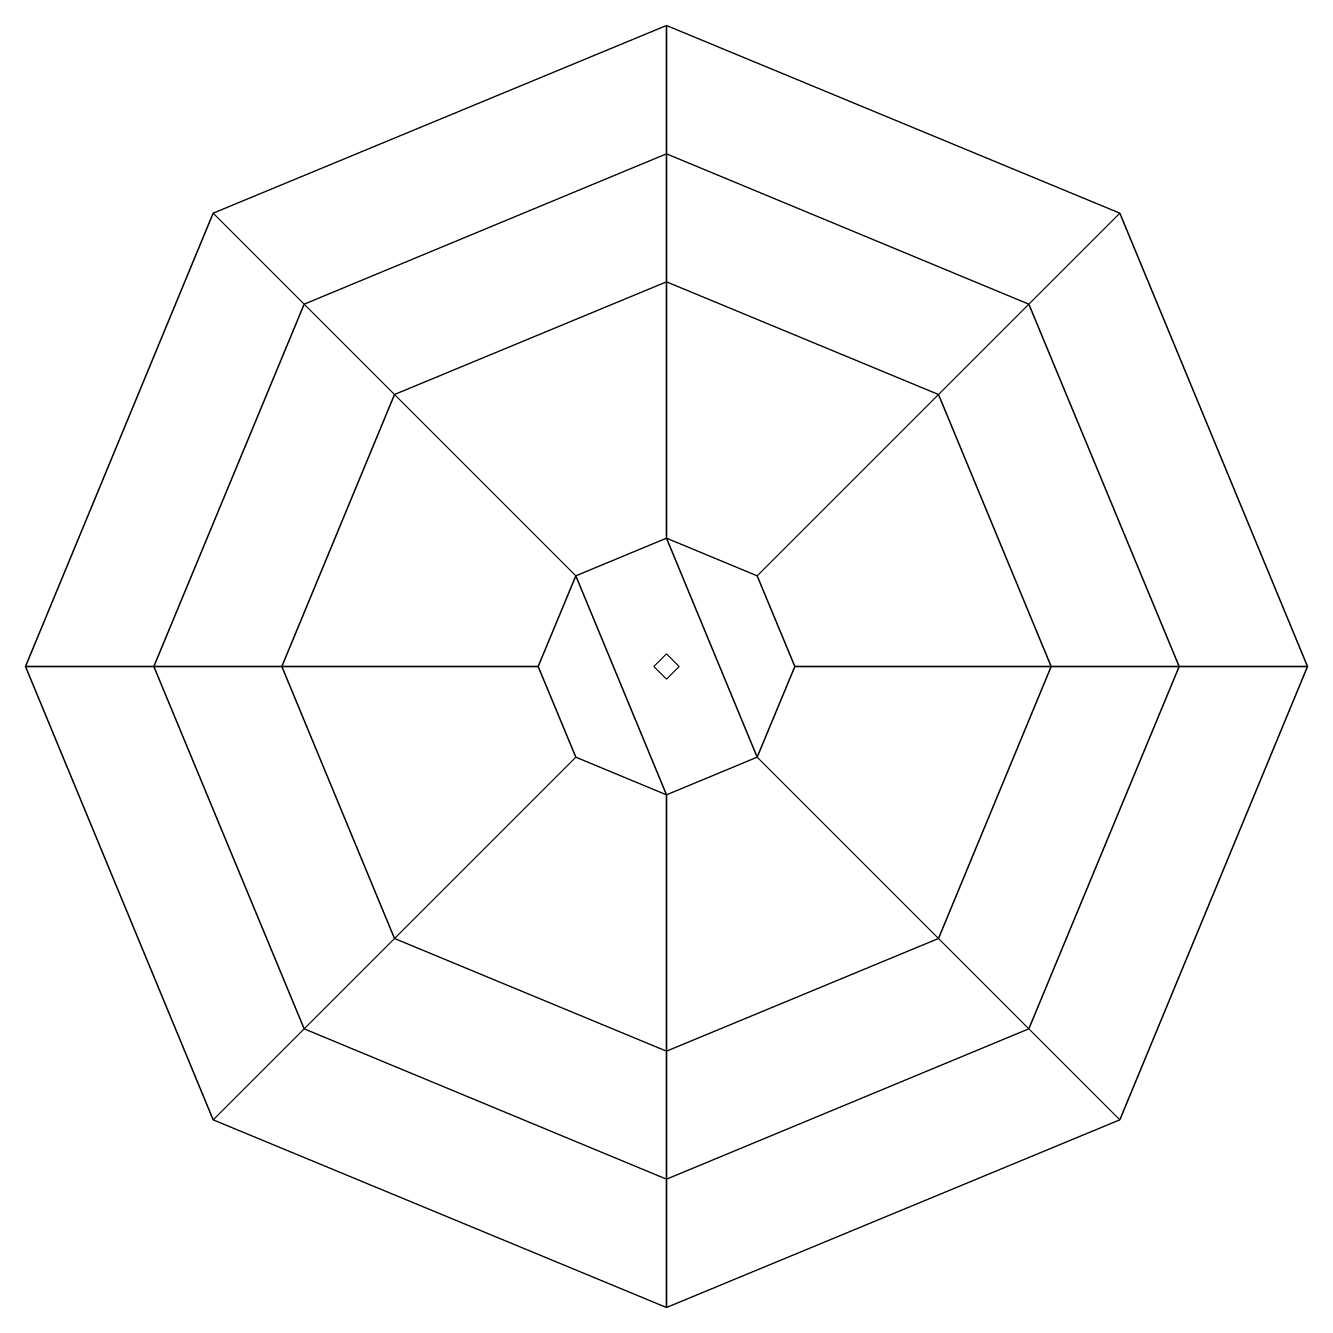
# Model space of a CAD drawing. Extents: x -5 to 5, y -5 to 5.
import ezdxf

# ---------------------------------------------------------------- set-up
doc = ezdxf.new("R2010")
doc.units = 0
doc.layers.get('0').update_dxf_attribs({"linetype": 'CONTINUOUS'})

msp = doc.modelspace()

# ---------------------------------------------------------------- linework, layer by layer
for points in [[(0, 5, 16.5), (-3.536, 3.536, 16.5), (-2.828, 2.828, 16.75), (0, 4, 16.75)], [(0, 4, 16.5), (-2.828, 2.828, 16.5), (-3.536, 3.536, 16.5), (0, 5, 16.5)], [(3.536, 3.536, 16.5), (0, 5, 16.5), (0, 4, 16.75), (2.828, 2.828, 16.75)], [(2.828, 2.828, 16.5), (0, 4, 16.5), (0, 5, 16.5), (3.536, 3.536, 16.5)], [(0, 4, 12.5), (-2.828, 2.828, 12.5), (-2.828, 2.828, 16.5), (0, 4, 16.5)], [(0, 3, 12), (-2.121, 2.121, 12), (-2.828, 2.828, 12.5), (0, 4, 12.5)], [(0, 4, 16.75), (-2.828, 2.828, 16.75), (-0.707, 0.707, 19.75), (0, 1, 19.75)], [(2.828, 2.828, 12.5), (0, 4, 12.5), (0, 4, 16.5), (2.828, 2.828, 16.5)], [(2.121, 2.121, 12), (0, 3, 12), (0, 4, 12.5), (2.828, 2.828, 12.5)], [(2.828, 2.828, 16.75), (0, 4, 16.75), (0, 1, 19.75), (0.707, 0.707, 19.75)], [(-3.536, 3.536, 16.5), (-5, 0, 16.5), (-4, 0, 16.75), (-2.828, 2.828, 16.75)], [(-2.828, 2.828, 16.5), (-4, 0, 16.5), (-5, 0, 16.5), (-3.536, 3.536, 16.5)], [(5, 0, 16.5), (3.536, 3.536, 16.5), (2.828, 2.828, 16.75), (4, 0, 16.75)], [(4, 0, 16.5), (2.828, 2.828, 16.5), (3.536, 3.536, 16.5), (5, 0, 16.5)], [(0, 3), (-2.121, 2.121), (-2.121, 2.121, 12), (0, 3, 12)], [(2.121, 2.121), (0, 3), (0, 3, 12), (2.121, 2.121, 12)], [(-2.828, 2.828, 12.5), (-4, 0, 12.5), (-4, 0, 16.5), (-2.828, 2.828, 16.5)], [(-2.121, 2.121, 12), (-3, 0, 12), (-4, 0, 12.5), (-2.828, 2.828, 12.5)], [(-2.828, 2.828, 16.75), (-4, 0, 16.75), (-1, 0, 19.75), (-0.707, 0.707, 19.75)], [(4, 0, 16.75), (2.828, 2.828, 16.75), (0.707, 0.707, 19.75), (1, 0, 19.75)], [(3, 0, 12), (2.121, 2.121, 12), (2.828, 2.828, 12.5), (4, 0, 12.5)], [(4, 0, 12.5), (2.828, 2.828, 12.5), (2.828, 2.828, 16.5), (4, 0, 16.5)], [(-2.121, 2.121), (-3, 0), (-3, 0, 12), (-2.121, 2.121, 12)], [(3, 0), (2.121, 2.121), (2.121, 2.121, 12), (3, 0, 12)], [(-0.707, 0.707, 19.75), (0, -1, 19.75), (0.707, -0.707, 19.75), (0, 1, 19.75)], [(0, 1, 19.75), (0.707, -0.707, 19.75), (1, 0, 19.75), (0.707, 0.707, 19.75)], [(-1, 0, 19.75), (-0.707, -0.707, 19.75), (0, -1, 19.75), (-0.707, 0.707, 19.75)], [(0, 0.1, 19.75), (-0.1, 0, 19.75), (-0.1, 0, 20.75), (0, 0.1, 20.75)], [(-0.1, 0, 20.75), (0, -0.1, 20.75), (0.1, 0, 20.75), (0, 0.1, 20.75)], [(0.1, 0, 19.75), (0, 0.1, 19.75), (0, 0.1, 20.75), (0.1, 0, 20.75)], [(-5, 0, 16.5), (-3.536, -3.536, 16.5), (-2.828, -2.828, 16.75), (-4, 0, 16.75)], [(-4, 0, 16.5), (-2.828, -2.828, 16.5), (-3.536, -3.536, 16.5), (-5, 0, 16.5)], [(-4, 0, 12.5), (-2.828, -2.828, 12.5), (-2.828, -2.828, 16.5), (-4, 0, 16.5)], [(-3, 0, 12), (-2.121, -2.121, 12), (-2.828, -2.828, 12.5), (-4, 0, 12.5)], [(-4, 0, 16.75), (-2.828, -2.828, 16.75), (-0.707, -0.707, 19.75), (-1, 0, 19.75)], [(-3, 0), (-2.121, -2.121), (-2.121, -2.121, 12), (-3, 0, 12)], [(-0.1, 0, 19.75), (0, -0.1, 19.75), (0, -0.1, 20.75), (-0.1, 0, 20.75)], [(0, -0.1, 19.75), (0.1, 0, 19.75), (0.1, 0, 20.75), (0, -0.1, 20.75)], [(2.828, -2.828, 16.75), (4, 0, 16.75), (1, 0, 19.75), (0.707, -0.707, 19.75)], [(2.121, -2.121), (3, 0), (3, 0, 12), (2.121, -2.121, 12)], [(2.121, -2.121, 12), (3, 0, 12), (4, 0, 12.5), (2.828, -2.828, 12.5)], [(2.828, -2.828, 12.5), (4, 0, 12.5), (4, 0, 16.5), (2.828, -2.828, 16.5)], [(3.536, -3.536, 16.5), (5, 0, 16.5), (4, 0, 16.75), (2.828, -2.828, 16.75)], [(2.828, -2.828, 16.5), (4, 0, 16.5), (5, 0, 16.5), (3.536, -3.536, 16.5)], [(-2.828, -2.828, 16.75), (0, -4, 16.75), (0, -1, 19.75), (-0.707, -0.707, 19.75)], [(0, -4, 16.75), (2.828, -2.828, 16.75), (0.707, -0.707, 19.75), (0, -1, 19.75)], [(-2.121, -2.121, 12), (0, -3, 12), (0, -4, 12.5), (-2.828, -2.828, 12.5)], [(-2.121, -2.121), (0, -3), (0, -3, 12), (-2.121, -2.121, 12)], [(0, -3), (2.121, -2.121), (2.121, -2.121, 12), (0, -3, 12)], [(0, -3, 12), (2.121, -2.121, 12), (2.828, -2.828, 12.5), (0, -4, 12.5)], [(-3.536, -3.536, 16.5), (0, -5, 16.5), (0, -4, 16.75), (-2.828, -2.828, 16.75)], [(-2.828, -2.828, 16.5), (0, -4, 16.5), (0, -5, 16.5), (-3.536, -3.536, 16.5)], [(-2.828, -2.828, 12.5), (0, -4, 12.5), (0, -4, 16.5), (-2.828, -2.828, 16.5)], [(0, -4, 12.5), (2.828, -2.828, 12.5), (2.828, -2.828, 16.5), (0, -4, 16.5)], [(0, -5, 16.5), (3.536, -3.536, 16.5), (2.828, -2.828, 16.75), (0, -4, 16.75)], [(0, -4, 16.5), (2.828, -2.828, 16.5), (3.536, -3.536, 16.5), (0, -5, 16.5)]]:
    msp.add_3dface(points)

doc.saveas('drawing.dxf')
